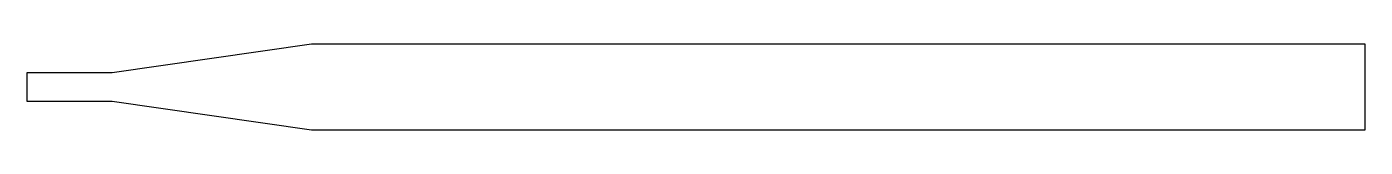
# Model space of a CAD drawing. Extents: x -31 to 16, y -67 to -64.
import ezdxf

# ---------------------------------------------------------------- set-up
doc = ezdxf.new("R2010")
doc.units = 9
doc.layers.add('NA', color=136, linetype='CONTINUOUS')

msp = doc.modelspace()

# ---------------------------------------------------------------- linework, layer by layer
at = {"layer": 'NA'}
msp.add_lwpolyline([(16, -64), (-21, -64), (-28, -65), (-31, -65), (-31, -66), (-28, -66), (-21, -67), (16, -67), (16, -64)], dxfattribs=at)

doc.saveas('drawing.dxf')
